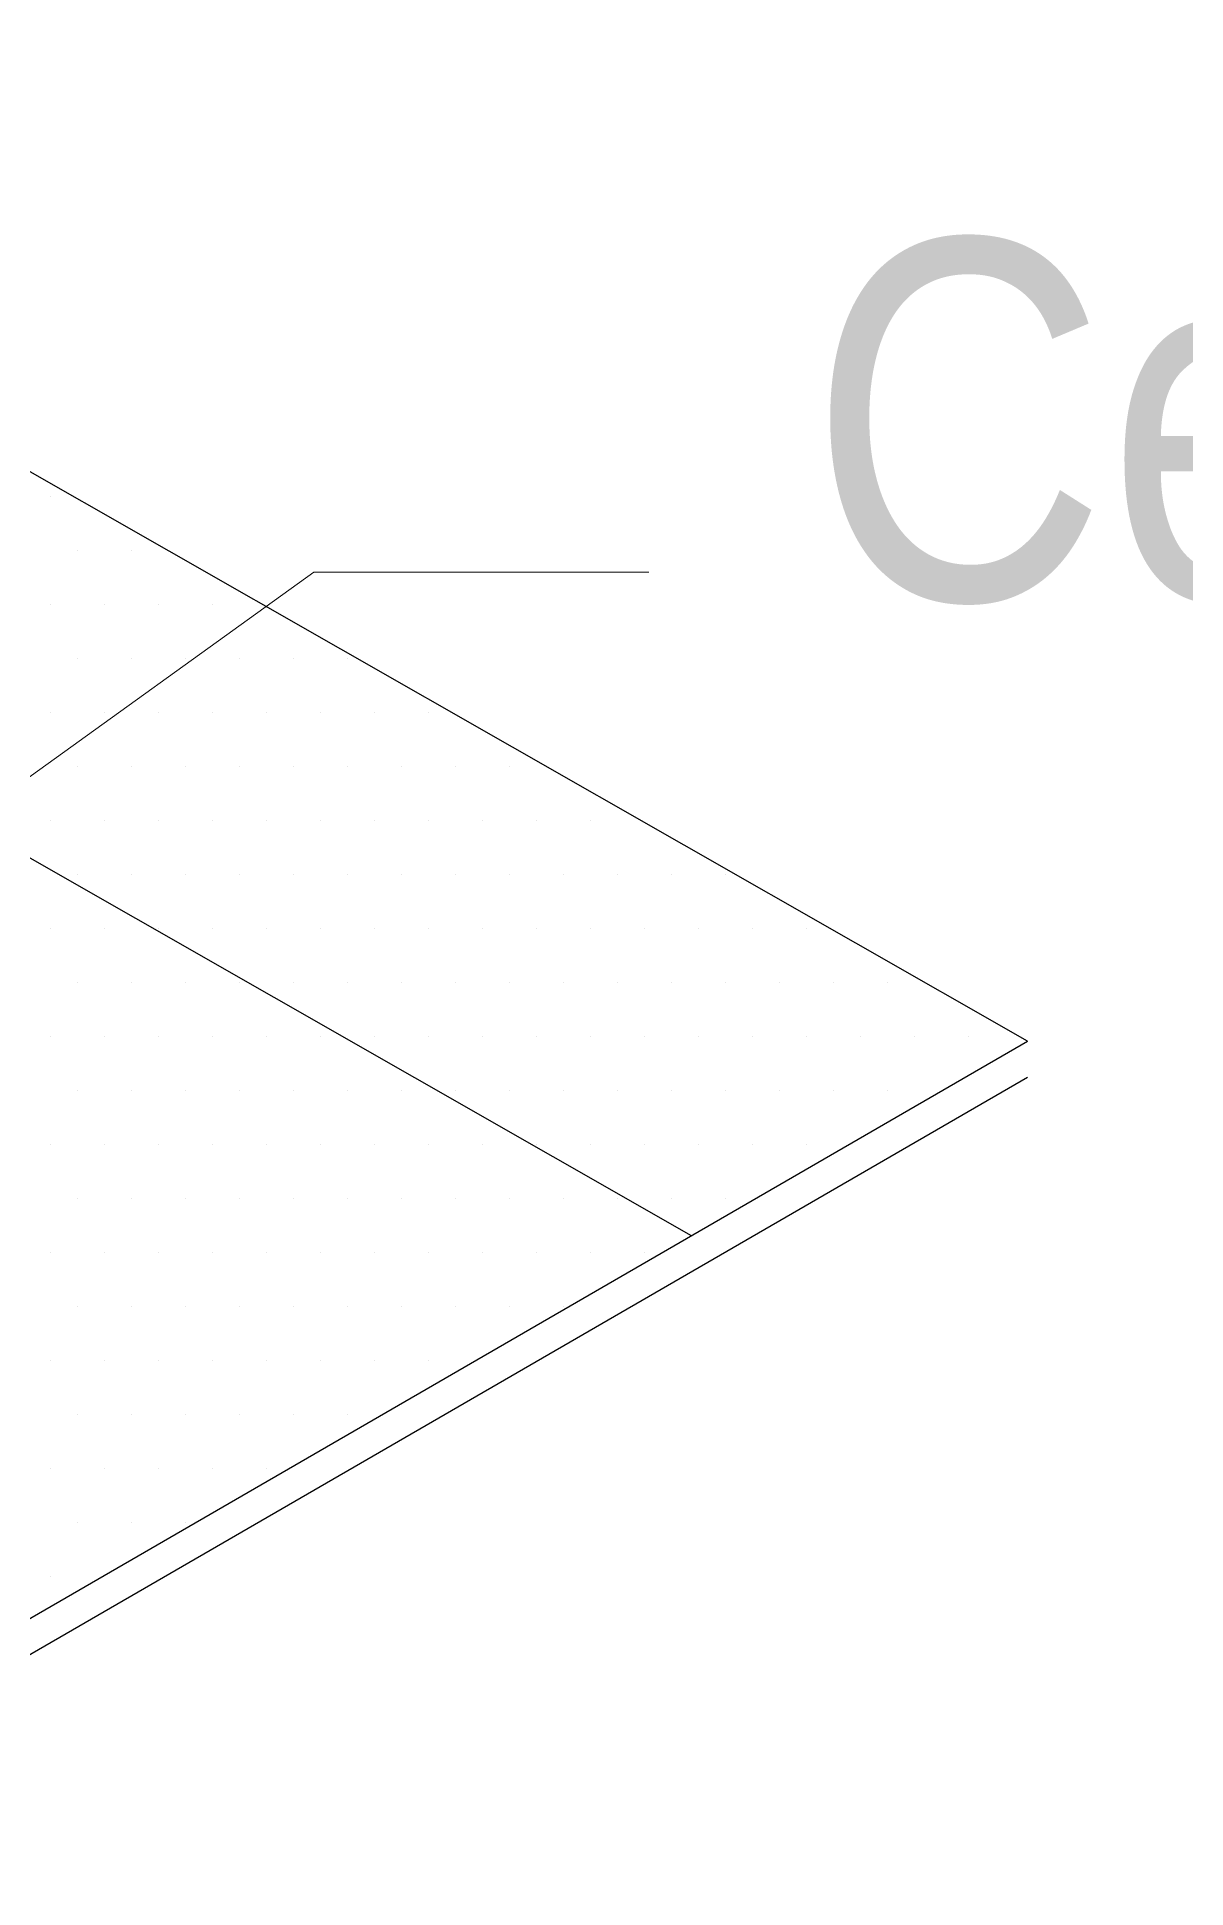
# Model space of a CAD drawing. Extents: x -1328 to 5679, y -4611 to 1603.
# Drawn here: x -1066.16 to -1037.44, y 1214.18 to 1260.45 of the extents above; entities that cross this region are included whole.
import ezdxf

# ---------------------------------------------------------------- set-up
doc = ezdxf.new("R2010")
doc.units = 0
doc.header["$MEASUREMENT"] = 0
for name, color, linetype, lineweight in [('.ATI-HATCH', 7, 'Continuous', 0), ('G-ANNO-TTLB', 7, 'Continuous', 0), ('TYVEK', 7, 'Continuous', 0)]:
    doc.layers.add(name, color=color, linetype=linetype, lineweight=lineweight)

# ---------------------------------------------------------------- blocks, each defined once
blk = doc.blocks.new('Block_65')
at = {"layer": 'TYVEK', "color": 18, "lineweight": 0, "true_color": 0x000000}
for p, q in [((-1077.468, 1233.944), (-1059.241, 1247.071)), ((-1059.241, 1247.071), (-1050.873, 1247.071))]:
    blk.add_line(p, q, dxfattribs=at)
at = {"layer": 'TYVEK', "insert": (-1046.857, 1243.663), "char_height": 0.2, "attachment_point": 7}
blk.add_mtext('\\C18;\\c0;\\FArial Narrow|b0|i0|c1;\\H9.001321;\\W1.000000;Center release paper', dxfattribs=at)
blk = doc.blocks.new('Block_254')
at = {"layer": '.ATI-HATCH'}
for points, knots in [([(-1184.218, 1307.237), (-1184.218, 1307.237), (-1192.617, 1302.378), (-1192.617, 1302.378), (-1192.617, 1302.378), (-1201.017, 1297.518), (-1201.017, 1297.518), (-1201.017, 1297.518), (-1066.602, 1220.764), (-1066.602, 1220.764), (-1066.602, 1220.764), (-1049.803, 1230.484), (-1049.803, 1230.484), (-1049.803, 1230.484), (-1184.218, 1307.237), (-1184.218, 1307.237)], [0, 0, 0, 0, 1, 1, 1, 2, 2, 2, 3, 3, 3, 4, 4, 4, 5, 5, 5, 5]), ([(-1067.853, 1250.447), (-1067.853, 1250.447), (-1068.573, 1241.202), (-1068.573, 1241.202), (-1068.573, 1241.202), (-1049.803, 1230.484), (-1049.803, 1230.484), (-1049.803, 1230.484), (-1041.403, 1235.343), (-1041.403, 1235.343), (-1041.403, 1235.343), (-1067.853, 1250.447), (-1067.853, 1250.447)], [0, 0, 0, 0, 1, 1, 1, 2, 2, 2, 3, 3, 3, 4, 4, 4, 4])]:
    blk.add_open_spline(points, degree=3, knots=knots, dxfattribs=at)
at = {"layer": '.ATI-HATCH', "color": 8, "lineweight": 0, "true_color": 0x808080}
for points in [[(-1065.823, 1248.97), (-1065.823, 1248.97), (-1065.823, 1248.97), (-1065.823, 1248.97)], [(-1065.148, 1247.62), (-1065.148, 1247.62), (-1065.148, 1247.62), (-1065.148, 1247.62)], [(-1063.798, 1247.62), (-1063.798, 1247.62), (-1063.798, 1247.62), (-1063.798, 1247.62)], [(-1065.823, 1246.27), (-1065.823, 1246.27), (-1065.823, 1246.27), (-1065.823, 1246.27)], [(-1064.473, 1246.27), (-1064.473, 1246.27), (-1064.473, 1246.27), (-1064.473, 1246.27)], [(-1063.123, 1246.27), (-1063.123, 1246.27), (-1063.123, 1246.27), (-1063.123, 1246.27)], [(-1061.773, 1246.27), (-1061.773, 1246.27), (-1061.773, 1246.27), (-1061.773, 1246.27)], [(-1065.148, 1244.92), (-1065.148, 1244.92), (-1065.148, 1244.92), (-1065.148, 1244.92)], [(-1063.798, 1244.92), (-1063.798, 1244.92), (-1063.798, 1244.92), (-1063.798, 1244.92)], [(-1062.448, 1244.92), (-1062.448, 1244.92), (-1062.448, 1244.92), (-1062.448, 1244.92)], [(-1061.098, 1244.92), (-1061.098, 1244.92), (-1061.098, 1244.92), (-1061.098, 1244.92)], [(-1059.748, 1244.92), (-1059.748, 1244.92), (-1059.748, 1244.92), (-1059.748, 1244.92)], [(-1058.397, 1244.92), (-1058.397, 1244.92), (-1058.397, 1244.92), (-1058.397, 1244.92)], [(-1065.823, 1243.569), (-1065.823, 1243.569), (-1065.823, 1243.569), (-1065.823, 1243.569)], [(-1064.473, 1243.569), (-1064.473, 1243.569), (-1064.473, 1243.569), (-1064.473, 1243.569)], [(-1063.123, 1243.569), (-1063.123, 1243.569), (-1063.123, 1243.569), (-1063.123, 1243.569)], [(-1061.773, 1243.569), (-1061.773, 1243.569), (-1061.773, 1243.569), (-1061.773, 1243.569)], [(-1060.423, 1243.569), (-1060.423, 1243.569), (-1060.423, 1243.569), (-1060.423, 1243.569)], [(-1059.072, 1243.569), (-1059.072, 1243.569), (-1059.072, 1243.569), (-1059.072, 1243.569)], [(-1057.722, 1243.569), (-1057.722, 1243.569), (-1057.722, 1243.569), (-1057.722, 1243.569)], [(-1056.372, 1243.569), (-1056.372, 1243.569), (-1056.372, 1243.569), (-1056.372, 1243.569)], [(-1065.148, 1242.219), (-1065.148, 1242.219), (-1065.148, 1242.219), (-1065.148, 1242.219)], [(-1063.798, 1242.219), (-1063.798, 1242.219), (-1063.798, 1242.219), (-1063.798, 1242.219)], [(-1062.448, 1242.219), (-1062.448, 1242.219), (-1062.448, 1242.219), (-1062.448, 1242.219)], [(-1061.098, 1242.219), (-1061.098, 1242.219), (-1061.098, 1242.219), (-1061.098, 1242.219)], [(-1059.748, 1242.219), (-1059.748, 1242.219), (-1059.748, 1242.219), (-1059.748, 1242.219)], [(-1058.397, 1242.219), (-1058.397, 1242.219), (-1058.397, 1242.219), (-1058.397, 1242.219)], [(-1057.047, 1242.219), (-1057.047, 1242.219), (-1057.047, 1242.219), (-1057.047, 1242.219)], [(-1055.697, 1242.219), (-1055.697, 1242.219), (-1055.697, 1242.219), (-1055.697, 1242.219)], [(-1054.347, 1242.219), (-1054.347, 1242.219), (-1054.347, 1242.219), (-1054.347, 1242.219)], [(-1065.823, 1240.869), (-1065.823, 1240.869), (-1065.823, 1240.869), (-1065.823, 1240.869)], [(-1064.473, 1240.869), (-1064.473, 1240.869), (-1064.473, 1240.869), (-1064.473, 1240.869)], [(-1063.123, 1240.869), (-1063.123, 1240.869), (-1063.123, 1240.869), (-1063.123, 1240.869)], [(-1061.773, 1240.869), (-1061.773, 1240.869), (-1061.773, 1240.869), (-1061.773, 1240.869)], [(-1060.423, 1240.869), (-1060.423, 1240.869), (-1060.423, 1240.869), (-1060.423, 1240.869)], [(-1059.072, 1240.869), (-1059.072, 1240.869), (-1059.072, 1240.869), (-1059.072, 1240.869)], [(-1057.722, 1240.869), (-1057.722, 1240.869), (-1057.722, 1240.869), (-1057.722, 1240.869)], [(-1056.372, 1240.869), (-1056.372, 1240.869), (-1056.372, 1240.869), (-1056.372, 1240.869)], [(-1055.022, 1240.869), (-1055.022, 1240.869), (-1055.022, 1240.869), (-1055.022, 1240.869)], [(-1053.672, 1240.869), (-1053.672, 1240.869), (-1053.672, 1240.869), (-1053.672, 1240.869)], [(-1052.321, 1240.869), (-1052.321, 1240.869), (-1052.321, 1240.869), (-1052.321, 1240.869)], [(-1065.148, 1239.519), (-1065.148, 1239.519), (-1065.148, 1239.519), (-1065.148, 1239.519)], [(-1063.798, 1239.519), (-1063.798, 1239.519), (-1063.798, 1239.519), (-1063.798, 1239.519)], [(-1062.448, 1239.519), (-1062.448, 1239.519), (-1062.448, 1239.519), (-1062.448, 1239.519)], [(-1061.098, 1239.519), (-1061.098, 1239.519), (-1061.098, 1239.519), (-1061.098, 1239.519)], [(-1059.748, 1239.519), (-1059.748, 1239.519), (-1059.748, 1239.519), (-1059.748, 1239.519)], [(-1058.397, 1239.519), (-1058.397, 1239.519), (-1058.397, 1239.519), (-1058.397, 1239.519)], [(-1057.047, 1239.519), (-1057.047, 1239.519), (-1057.047, 1239.519), (-1057.047, 1239.519)], [(-1055.697, 1239.519), (-1055.697, 1239.519), (-1055.697, 1239.519), (-1055.697, 1239.519)], [(-1054.347, 1239.519), (-1054.347, 1239.519), (-1054.347, 1239.519), (-1054.347, 1239.519)], [(-1052.997, 1239.519), (-1052.997, 1239.519), (-1052.997, 1239.519), (-1052.997, 1239.519)], [(-1051.646, 1239.519), (-1051.646, 1239.519), (-1051.646, 1239.519), (-1051.646, 1239.519)], [(-1050.296, 1239.519), (-1050.296, 1239.519), (-1050.296, 1239.519), (-1050.296, 1239.519)], [(-1048.946, 1239.519), (-1048.946, 1239.519), (-1048.946, 1239.519), (-1048.946, 1239.519)], [(-1065.823, 1238.169), (-1065.823, 1238.169), (-1065.823, 1238.169), (-1065.823, 1238.169)], [(-1064.473, 1238.169), (-1064.473, 1238.169), (-1064.473, 1238.169), (-1064.473, 1238.169)], [(-1063.123, 1238.169), (-1063.123, 1238.169), (-1063.123, 1238.169), (-1063.123, 1238.169)], [(-1061.773, 1238.169), (-1061.773, 1238.169), (-1061.773, 1238.169), (-1061.773, 1238.169)], [(-1060.423, 1238.169), (-1060.423, 1238.169), (-1060.423, 1238.169), (-1060.423, 1238.169)], [(-1059.072, 1238.169), (-1059.072, 1238.169), (-1059.072, 1238.169), (-1059.072, 1238.169)], [(-1057.722, 1238.169), (-1057.722, 1238.169), (-1057.722, 1238.169), (-1057.722, 1238.169)], [(-1056.372, 1238.169), (-1056.372, 1238.169), (-1056.372, 1238.169), (-1056.372, 1238.169)], [(-1055.022, 1238.169), (-1055.022, 1238.169), (-1055.022, 1238.169), (-1055.022, 1238.169)], [(-1053.672, 1238.169), (-1053.672, 1238.169), (-1053.672, 1238.169), (-1053.672, 1238.169)], [(-1052.321, 1238.169), (-1052.321, 1238.169), (-1052.321, 1238.169), (-1052.321, 1238.169)], [(-1050.971, 1238.169), (-1050.971, 1238.169), (-1050.971, 1238.169), (-1050.971, 1238.169)], [(-1049.621, 1238.169), (-1049.621, 1238.169), (-1049.621, 1238.169), (-1049.621, 1238.169)], [(-1048.271, 1238.169), (-1048.271, 1238.169), (-1048.271, 1238.169), (-1048.271, 1238.169)], [(-1046.921, 1238.169), (-1046.921, 1238.169), (-1046.921, 1238.169), (-1046.921, 1238.169)], [(-1065.148, 1236.818), (-1065.148, 1236.818), (-1065.148, 1236.818), (-1065.148, 1236.818)], [(-1063.798, 1236.818), (-1063.798, 1236.818), (-1063.798, 1236.818), (-1063.798, 1236.818)], [(-1062.448, 1236.818), (-1062.448, 1236.818), (-1062.448, 1236.818), (-1062.448, 1236.818)], [(-1061.098, 1236.818), (-1061.098, 1236.818), (-1061.098, 1236.818), (-1061.098, 1236.818)], [(-1059.748, 1236.818), (-1059.748, 1236.818), (-1059.748, 1236.818), (-1059.748, 1236.818)], [(-1058.397, 1236.818), (-1058.397, 1236.818), (-1058.397, 1236.818), (-1058.397, 1236.818)], [(-1057.047, 1236.818), (-1057.047, 1236.818), (-1057.047, 1236.818), (-1057.047, 1236.818)], [(-1055.697, 1236.818), (-1055.697, 1236.818), (-1055.697, 1236.818), (-1055.697, 1236.818)], [(-1054.347, 1236.818), (-1054.347, 1236.818), (-1054.347, 1236.818), (-1054.347, 1236.818)], [(-1052.997, 1236.818), (-1052.997, 1236.818), (-1052.997, 1236.818), (-1052.997, 1236.818)], [(-1051.646, 1236.818), (-1051.646, 1236.818), (-1051.646, 1236.818), (-1051.646, 1236.818)], [(-1050.296, 1236.818), (-1050.296, 1236.818), (-1050.296, 1236.818), (-1050.296, 1236.818)], [(-1048.946, 1236.818), (-1048.946, 1236.818), (-1048.946, 1236.818), (-1048.946, 1236.818)], [(-1047.596, 1236.818), (-1047.596, 1236.818), (-1047.596, 1236.818), (-1047.596, 1236.818)], [(-1046.246, 1236.818), (-1046.246, 1236.818), (-1046.246, 1236.818), (-1046.246, 1236.818)], [(-1044.895, 1236.818), (-1044.895, 1236.818), (-1044.895, 1236.818), (-1044.895, 1236.818)], [(-1065.823, 1235.468), (-1065.823, 1235.468), (-1065.823, 1235.468), (-1065.823, 1235.468)], [(-1064.473, 1235.468), (-1064.473, 1235.468), (-1064.473, 1235.468), (-1064.473, 1235.468)], [(-1063.123, 1235.468), (-1063.123, 1235.468), (-1063.123, 1235.468), (-1063.123, 1235.468)], [(-1061.773, 1235.468), (-1061.773, 1235.468), (-1061.773, 1235.468), (-1061.773, 1235.468)], [(-1060.423, 1235.468), (-1060.423, 1235.468), (-1060.423, 1235.468), (-1060.423, 1235.468)], [(-1059.072, 1235.468), (-1059.072, 1235.468), (-1059.072, 1235.468), (-1059.072, 1235.468)], [(-1057.722, 1235.468), (-1057.722, 1235.468), (-1057.722, 1235.468), (-1057.722, 1235.468)], [(-1056.372, 1235.468), (-1056.372, 1235.468), (-1056.372, 1235.468), (-1056.372, 1235.468)], [(-1055.022, 1235.468), (-1055.022, 1235.468), (-1055.022, 1235.468), (-1055.022, 1235.468)], [(-1053.672, 1235.468), (-1053.672, 1235.468), (-1053.672, 1235.468), (-1053.672, 1235.468)], [(-1052.321, 1235.468), (-1052.321, 1235.468), (-1052.321, 1235.468), (-1052.321, 1235.468)], [(-1050.971, 1235.468), (-1050.971, 1235.468), (-1050.971, 1235.468), (-1050.971, 1235.468)], [(-1049.621, 1235.468), (-1049.621, 1235.468), (-1049.621, 1235.468), (-1049.621, 1235.468)], [(-1048.271, 1235.468), (-1048.271, 1235.468), (-1048.271, 1235.468), (-1048.271, 1235.468)], [(-1046.921, 1235.468), (-1046.921, 1235.468), (-1046.921, 1235.468), (-1046.921, 1235.468)], [(-1045.57, 1235.468), (-1045.57, 1235.468), (-1045.57, 1235.468), (-1045.57, 1235.468)], [(-1044.22, 1235.468), (-1044.22, 1235.468), (-1044.22, 1235.468), (-1044.22, 1235.468)], [(-1042.87, 1235.468), (-1042.87, 1235.468), (-1042.87, 1235.468), (-1042.87, 1235.468)], [(-1065.148, 1234.118), (-1065.148, 1234.118), (-1065.148, 1234.118), (-1065.148, 1234.118)], [(-1063.798, 1234.118), (-1063.798, 1234.118), (-1063.798, 1234.118), (-1063.798, 1234.118)], [(-1062.448, 1234.118), (-1062.448, 1234.118), (-1062.448, 1234.118), (-1062.448, 1234.118)], [(-1061.098, 1234.118), (-1061.098, 1234.118), (-1061.098, 1234.118), (-1061.098, 1234.118)], [(-1059.748, 1234.118), (-1059.748, 1234.118), (-1059.748, 1234.118), (-1059.748, 1234.118)], [(-1058.397, 1234.118), (-1058.397, 1234.118), (-1058.397, 1234.118), (-1058.397, 1234.118)], [(-1057.047, 1234.118), (-1057.047, 1234.118), (-1057.047, 1234.118), (-1057.047, 1234.118)], [(-1055.697, 1234.118), (-1055.697, 1234.118), (-1055.697, 1234.118), (-1055.697, 1234.118)], [(-1054.347, 1234.118), (-1054.347, 1234.118), (-1054.347, 1234.118), (-1054.347, 1234.118)], [(-1052.997, 1234.118), (-1052.997, 1234.118), (-1052.997, 1234.118), (-1052.997, 1234.118)], [(-1051.646, 1234.118), (-1051.646, 1234.118), (-1051.646, 1234.118), (-1051.646, 1234.118)], [(-1050.296, 1234.118), (-1050.296, 1234.118), (-1050.296, 1234.118), (-1050.296, 1234.118)], [(-1048.946, 1234.118), (-1048.946, 1234.118), (-1048.946, 1234.118), (-1048.946, 1234.118)], [(-1047.596, 1234.118), (-1047.596, 1234.118), (-1047.596, 1234.118), (-1047.596, 1234.118)], [(-1046.246, 1234.118), (-1046.246, 1234.118), (-1046.246, 1234.118), (-1046.246, 1234.118)], [(-1044.895, 1234.118), (-1044.895, 1234.118), (-1044.895, 1234.118), (-1044.895, 1234.118)], [(-1043.545, 1234.118), (-1043.545, 1234.118), (-1043.545, 1234.118), (-1043.545, 1234.118)], [(-1065.823, 1232.768), (-1065.823, 1232.768), (-1065.823, 1232.768), (-1065.823, 1232.768)], [(-1064.473, 1232.768), (-1064.473, 1232.768), (-1064.473, 1232.768), (-1064.473, 1232.768)], [(-1063.123, 1232.768), (-1063.123, 1232.768), (-1063.123, 1232.768), (-1063.123, 1232.768)], [(-1061.773, 1232.768), (-1061.773, 1232.768), (-1061.773, 1232.768), (-1061.773, 1232.768)], [(-1060.423, 1232.768), (-1060.423, 1232.768), (-1060.423, 1232.768), (-1060.423, 1232.768)], [(-1059.072, 1232.768), (-1059.072, 1232.768), (-1059.072, 1232.768), (-1059.072, 1232.768)], [(-1057.722, 1232.768), (-1057.722, 1232.768), (-1057.722, 1232.768), (-1057.722, 1232.768)], [(-1056.372, 1232.768), (-1056.372, 1232.768), (-1056.372, 1232.768), (-1056.372, 1232.768)], [(-1055.022, 1232.768), (-1055.022, 1232.768), (-1055.022, 1232.768), (-1055.022, 1232.768)], [(-1053.672, 1232.768), (-1053.672, 1232.768), (-1053.672, 1232.768), (-1053.672, 1232.768)], [(-1052.321, 1232.768), (-1052.321, 1232.768), (-1052.321, 1232.768), (-1052.321, 1232.768)], [(-1050.971, 1232.768), (-1050.971, 1232.768), (-1050.971, 1232.768), (-1050.971, 1232.768)], [(-1049.621, 1232.768), (-1049.621, 1232.768), (-1049.621, 1232.768), (-1049.621, 1232.768)], [(-1048.271, 1232.768), (-1048.271, 1232.768), (-1048.271, 1232.768), (-1048.271, 1232.768)], [(-1046.921, 1232.768), (-1046.921, 1232.768), (-1046.921, 1232.768), (-1046.921, 1232.768)], [(-1065.148, 1231.418), (-1065.148, 1231.418), (-1065.148, 1231.418), (-1065.148, 1231.418)], [(-1063.798, 1231.418), (-1063.798, 1231.418), (-1063.798, 1231.418), (-1063.798, 1231.418)], [(-1062.448, 1231.418), (-1062.448, 1231.418), (-1062.448, 1231.418), (-1062.448, 1231.418)], [(-1061.098, 1231.418), (-1061.098, 1231.418), (-1061.098, 1231.418), (-1061.098, 1231.418)], [(-1059.748, 1231.418), (-1059.748, 1231.418), (-1059.748, 1231.418), (-1059.748, 1231.418)], [(-1058.397, 1231.418), (-1058.397, 1231.418), (-1058.397, 1231.418), (-1058.397, 1231.418)], [(-1057.047, 1231.418), (-1057.047, 1231.418), (-1057.047, 1231.418), (-1057.047, 1231.418)], [(-1055.697, 1231.418), (-1055.697, 1231.418), (-1055.697, 1231.418), (-1055.697, 1231.418)], [(-1054.347, 1231.418), (-1054.347, 1231.418), (-1054.347, 1231.418), (-1054.347, 1231.418)], [(-1052.997, 1231.418), (-1052.997, 1231.418), (-1052.997, 1231.418), (-1052.997, 1231.418)], [(-1051.646, 1231.418), (-1051.646, 1231.418), (-1051.646, 1231.418), (-1051.646, 1231.418)], [(-1050.296, 1231.418), (-1050.296, 1231.418), (-1050.296, 1231.418), (-1050.296, 1231.418)], [(-1048.946, 1231.418), (-1048.946, 1231.418), (-1048.946, 1231.418), (-1048.946, 1231.418)], [(-1065.823, 1230.067), (-1065.823, 1230.067), (-1065.823, 1230.067), (-1065.823, 1230.067)], [(-1064.473, 1230.067), (-1064.473, 1230.067), (-1064.473, 1230.067), (-1064.473, 1230.067)], [(-1063.123, 1230.067), (-1063.123, 1230.067), (-1063.123, 1230.067), (-1063.123, 1230.067)], [(-1061.773, 1230.067), (-1061.773, 1230.067), (-1061.773, 1230.067), (-1061.773, 1230.067)], [(-1060.423, 1230.067), (-1060.423, 1230.067), (-1060.423, 1230.067), (-1060.423, 1230.067)], [(-1059.072, 1230.067), (-1059.072, 1230.067), (-1059.072, 1230.067), (-1059.072, 1230.067)], [(-1057.722, 1230.067), (-1057.722, 1230.067), (-1057.722, 1230.067), (-1057.722, 1230.067)], [(-1056.372, 1230.067), (-1056.372, 1230.067), (-1056.372, 1230.067), (-1056.372, 1230.067)], [(-1055.022, 1230.067), (-1055.022, 1230.067), (-1055.022, 1230.067), (-1055.022, 1230.067)], [(-1053.672, 1230.067), (-1053.672, 1230.067), (-1053.672, 1230.067), (-1053.672, 1230.067)], [(-1052.321, 1230.067), (-1052.321, 1230.067), (-1052.321, 1230.067), (-1052.321, 1230.067)], [(-1050.971, 1230.067), (-1050.971, 1230.067), (-1050.971, 1230.067), (-1050.971, 1230.067)], [(-1065.148, 1228.717), (-1065.148, 1228.717), (-1065.148, 1228.717), (-1065.148, 1228.717)], [(-1063.798, 1228.717), (-1063.798, 1228.717), (-1063.798, 1228.717), (-1063.798, 1228.717)], [(-1062.448, 1228.717), (-1062.448, 1228.717), (-1062.448, 1228.717), (-1062.448, 1228.717)], [(-1061.098, 1228.717), (-1061.098, 1228.717), (-1061.098, 1228.717), (-1061.098, 1228.717)], [(-1059.748, 1228.717), (-1059.748, 1228.717), (-1059.748, 1228.717), (-1059.748, 1228.717)], [(-1058.397, 1228.717), (-1058.397, 1228.717), (-1058.397, 1228.717), (-1058.397, 1228.717)], [(-1057.047, 1228.717), (-1057.047, 1228.717), (-1057.047, 1228.717), (-1057.047, 1228.717)], [(-1055.697, 1228.717), (-1055.697, 1228.717), (-1055.697, 1228.717), (-1055.697, 1228.717)], [(-1054.347, 1228.717), (-1054.347, 1228.717), (-1054.347, 1228.717), (-1054.347, 1228.717)], [(-1052.997, 1228.717), (-1052.997, 1228.717), (-1052.997, 1228.717), (-1052.997, 1228.717)], [(-1065.823, 1227.367), (-1065.823, 1227.367), (-1065.823, 1227.367), (-1065.823, 1227.367)], [(-1064.473, 1227.367), (-1064.473, 1227.367), (-1064.473, 1227.367), (-1064.473, 1227.367)], [(-1063.123, 1227.367), (-1063.123, 1227.367), (-1063.123, 1227.367), (-1063.123, 1227.367)], [(-1061.773, 1227.367), (-1061.773, 1227.367), (-1061.773, 1227.367), (-1061.773, 1227.367)], [(-1060.423, 1227.367), (-1060.423, 1227.367), (-1060.423, 1227.367), (-1060.423, 1227.367)], [(-1059.072, 1227.367), (-1059.072, 1227.367), (-1059.072, 1227.367), (-1059.072, 1227.367)], [(-1057.722, 1227.367), (-1057.722, 1227.367), (-1057.722, 1227.367), (-1057.722, 1227.367)], [(-1056.372, 1227.367), (-1056.372, 1227.367), (-1056.372, 1227.367), (-1056.372, 1227.367)], [(-1065.148, 1226.017), (-1065.148, 1226.017), (-1065.148, 1226.017), (-1065.148, 1226.017)], [(-1063.798, 1226.017), (-1063.798, 1226.017), (-1063.798, 1226.017), (-1063.798, 1226.017)], [(-1062.448, 1226.017), (-1062.448, 1226.017), (-1062.448, 1226.017), (-1062.448, 1226.017)], [(-1061.098, 1226.017), (-1061.098, 1226.017), (-1061.098, 1226.017), (-1061.098, 1226.017)], [(-1059.748, 1226.017), (-1059.748, 1226.017), (-1059.748, 1226.017), (-1059.748, 1226.017)], [(-1058.397, 1226.017), (-1058.397, 1226.017), (-1058.397, 1226.017), (-1058.397, 1226.017)], [(-1065.823, 1224.667), (-1065.823, 1224.667), (-1065.823, 1224.667), (-1065.823, 1224.667)], [(-1064.473, 1224.667), (-1064.473, 1224.667), (-1064.473, 1224.667), (-1064.473, 1224.667)], [(-1063.123, 1224.667), (-1063.123, 1224.667), (-1063.123, 1224.667), (-1063.123, 1224.667)], [(-1061.773, 1224.667), (-1061.773, 1224.667), (-1061.773, 1224.667), (-1061.773, 1224.667)], [(-1060.423, 1224.667), (-1060.423, 1224.667), (-1060.423, 1224.667), (-1060.423, 1224.667)], [(-1065.148, 1223.316), (-1065.148, 1223.316), (-1065.148, 1223.316), (-1065.148, 1223.316)], [(-1063.798, 1223.316), (-1063.798, 1223.316), (-1063.798, 1223.316), (-1063.798, 1223.316)], [(-1062.448, 1223.316), (-1062.448, 1223.316), (-1062.448, 1223.316), (-1062.448, 1223.316)], [(-1065.823, 1221.966), (-1065.823, 1221.966), (-1065.823, 1221.966), (-1065.823, 1221.966)]]:
    blk.add_open_spline(points, degree=3, dxfattribs=at)

msp = doc.modelspace()

# ---------------------------------------------------------------- hatches: boundary and pattern name
at = {"layer": 'G-ANNO-TTLB', "true_color": 0xff00ff, "transparency": 33554687}
h = msp.add_hatch(color=6, dxfattribs=at)
edge = h.paths.add_edge_path()
edge.add_spline(control_points=[(1625.998, -853.91), (1625.998, -853.91), (-1303.52, -853.91), (-1303.52, -853.91), (-1303.52, -853.91), (-1303.52, 1603.09), (-1303.52, 1603.09), (-1303.52, 1603.09), (1625.998, 1603.09), (1625.998, 1603.09), (1625.998, 1603.09), (1625.998, -853.91), (1625.998, -853.91)], knot_values=[0, 0, 0, 0, 1, 1, 1, 2, 2, 2, 3, 3, 3, 4, 4, 4, 4], degree=3, periodic=0)
edge = h.paths.add_edge_path()
edge.add_spline(control_points=[(-1294.52, 1594.09), (-1294.52, 1594.09), (-1294.52, -844.91), (-1294.52, -844.91), (-1294.52, -844.91), (1616.998, -844.91), (1616.998, -844.91), (1616.998, -844.91), (1616.998, 1594.09), (1616.998, 1594.09), (1616.998, 1594.09), (-1294.52, 1594.09), (-1294.52, 1594.09)], knot_values=[0, 0, 0, 0, 1, 1, 1, 2, 2, 2, 3, 3, 3, 4, 4, 4, 4], degree=3, periodic=0)
edge.add_line((-1294.52, 1594.09), (-1294.52, 1594.09))

# ---------------------------------------------------------------- linework, layer by layer
at = {"layer": 'G-ANNO-TTLB'}
for points in [[(1625.998, -853.91), (1625.998, -853.91), (-1303.52, -853.91), (-1303.52, -853.91), (-1303.52, -853.91), (-1303.52, 1603.09), (-1303.52, 1603.09), (-1303.52, 1603.09), (1625.998, 1603.09), (1625.998, 1603.09), (1625.998, 1603.09), (1625.998, -853.91), (1625.998, -853.91)], [(-1294.52, 1594.09), (-1294.52, 1594.09), (-1294.52, -844.91), (-1294.52, -844.91), (-1294.52, -844.91), (1616.998, -844.91), (1616.998, -844.91), (1616.998, -844.91), (1616.998, 1594.09), (1616.998, 1594.09), (1616.998, 1594.09), (-1294.52, 1594.09), (-1294.52, 1594.09)]]:
    msp.add_open_spline(points, degree=3, knots=[0, 0, 0, 0, 1, 1, 1, 2, 2, 2, 3, 3, 3, 4, 4, 4, 4], dxfattribs=at)
at = {"layer": 'TYVEK', "color": 4, "lineweight": 25, "true_color": 0x00ffff}
for p, q in [((-1041.403, 1235.343), (-1175.818, 1312.097)), ((-1049.803, 1230.484), (-1184.218, 1307.237)), ((-1066.602, 1220.764), (-1041.403, 1235.343)), ((-1066.602, 1219.867), (-1041.403, 1234.445))]:
    msp.add_line(p, q, dxfattribs=at)

# ---------------------------------------------------------------- block references
at = {"layer": '.ATI-HATCH'}
msp.add_blockref('Block_254', (0, 0), dxfattribs=at)
at = {"layer": 'TYVEK'}
msp.add_blockref('Block_65', (0, 0), dxfattribs=at)

doc.saveas('drawing.dxf')
